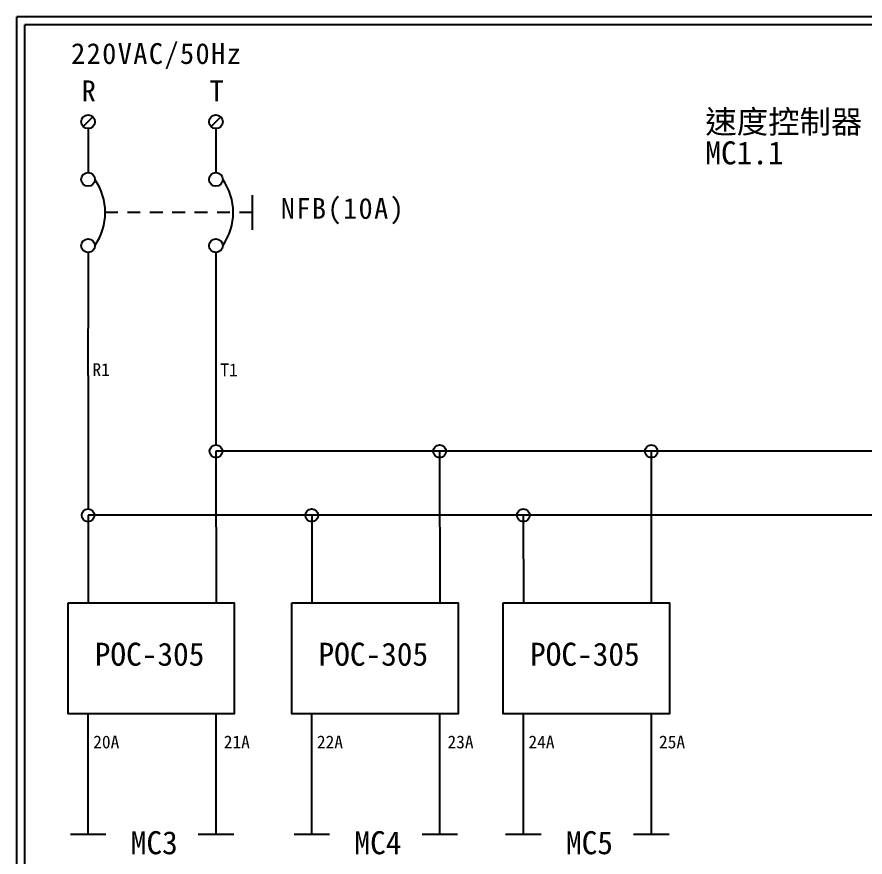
# Model space of a CAD drawing. Extents: x 10 to 297, y 3 to 207.
# Drawn here: x 10 to 142.6, y 75.7 to 207 of the extents above; entities that cross this region are included whole.
import ezdxf

# ---------------------------------------------------------------- set-up
doc = ezdxf.new("R2010")
doc.units = 0
doc.linetypes.add('HIDDEN9', pattern=[3.5, 2, -1.5])
doc.layers.get('0').update_dxf_attribs({"linetype": 'CONTINUOUS'})
doc.layers.add('圖框層', color=7, linetype='CONTINUOUS')
doc.layers.add('標尺寸層', color=3, linetype='CONTINUOUS')
doc.styles.add('STSL', font='kaiu.ttf')
doc.styles.add('標楷體', font='kaiu.ttf')

msp = doc.modelspace()

# ---------------------------------------------------------------- linework, layer by layer
for p, q in [((21.87, 191.35), (20.35, 189.84)), ((41.87, 191.35), (40.35, 189.84)), ((178.37, 139.12), (41.11, 139.13)), ((41.11, 139.12), (41.13, 115.47)), ((76.08, 139.12), (76.1, 115.47)), ((109.16, 139.12), (109.17, 115.47)), ((201.22, 129.12), (21.12, 129.12)), ((21.12, 129.12), (21.13, 115.47)), ((56.09, 129.12), (56.1, 115.47)), ((89.16, 129.12), (89.18, 115.47)), ((21.08, 98.09), (21.08, 79.33)), ((41.08, 98.09), (41.08, 79.33)), ((56.05, 98.09), (56.05, 79.33)), ((76.05, 98.09), (76.05, 79.33)), ((89.12, 98.09), (89.13, 79.33)), ((109.12, 98.09), (109.13, 79.33))]:
    msp.add_line(p, q)
at = {"color": 7, "linetype": 'HIDDEN9'}
msp.add_line((46.78, 176.42), (23.81, 176.42), dxfattribs=at)
for centre in [(21.11, 190.6), (41.11, 190.6), (21.11, 181.6), (41.11, 181.6), (21.11, 171.24), (41.11, 171.24)]:
    msp.add_circle(centre, 1.07)
at = {"color": 7}
for centre in [(14.75, 176.42), (34.75, 176.42)]:
    msp.add_arc(centre, 9.05, 325.1286, 34.8714, dxfattribs=at)
at = {"layer": '圖框層', "color": 7}
for p, q in [((297, 206.97), (10, 206.97)), ((10, 3), (10, 206.97)), ((295.75, 205.72), (11.25, 205.72)), ((11.25, 4.25), (11.25, 205.72))]:
    msp.add_line(p, q, dxfattribs=at)
at = {"layer": '標尺寸層', "color": 7}
for p, q in [((21.11, 189.53), (21.11, 182.67)), ((41.11, 189.53), (41.11, 182.67)), ((46.78, 179.15), (46.78, 173.69)), ((21.11, 170.17), (21.11, 170.11)), ((21.11, 170.11), (21.11, 158.3)), ((41.11, 170.17), (41.11, 170.11)), ((41.11, 170.11), (41.11, 158.23)), ((21.11, 150.96), (21.11, 158.3)), ((41.11, 158.23), (41.11, 150.95)), ((21.11, 150.96), (21.12, 130.12)), ((41.11, 150.95), (41.11, 140.12)), ((18.35, 79.33), (23.91, 79.33)), ((38.35, 79.33), (43.91, 79.33)), ((53.32, 79.33), (58.88, 79.33)), ((73.32, 79.33), (78.88, 79.33)), ((86.39, 79.33), (91.96, 79.33)), ((106.39, 79.33), (111.96, 79.33))]:
    msp.add_line(p, q, dxfattribs=at)
for points in [[(17.98, 115.47), (43.98, 115.47), (43.98, 98.09), (17.98, 98.09)], [(52.96, 115.47), (78.95, 115.47), (78.95, 98.09), (52.96, 98.09)], [(86.03, 115.47), (112.02, 115.47), (112.02, 98.09), (86.03, 98.09)]]:
    msp.add_lwpolyline(points, close=True, dxfattribs=at)
for centre in [(41.11, 139.12), (76.08, 139.12), (109.16, 139.12), (21.12, 129.12), (56.09, 129.12), (89.16, 129.12)]:
    msp.add_circle(centre, 1, dxfattribs=at)

# ---------------------------------------------------------------- texts
at = {"color": 0, "char_height": 3.25, "style": '標楷體'}
for s, insert, width, attachment_point in [('\\pt6.5;{\\T1.1;220VAC/50Hz}', (18.46, 202.88), 35.213, 1), ('\\pt6.5;{\\T1.1;R}', (20.11, 197.06), 2, 1), ('\\pt6.5;{\\T1.1;T}', (40.11, 197.06), 2, 1), ('\\pt6.5;{\\T1.1;NFB(10A)}', (60.97, 178.69), 24.6072, 2)]:
    msp.add_mtext(s, dxfattribs=dict(at, insert=insert, width=width, attachment_point=attachment_point))
at = {"layer": '圖框層', "color": 4, "style": 'STSL'}
for s, height, p in [('速度控制器', 3.6, (117.61, 188.8)), ('MC1.1', 3.6, (117.61, 183.94)), ('R1', 2, (21.8, 150.88)), ('T1', 2, (41.79, 150.84)), ('POC-305', 3.6, (22.16, 105.62)), ('POC-305', 3.6, (57.14, 105.62)), ('POC-305', 3.6, (90.21, 105.62)), ('20A', 2, (21.92, 92.71)), ('21A', 2, (42.33, 92.71)), ('22A', 2, (56.89, 92.71)), ('23A', 2, (77.3, 92.71)), ('24A', 2, (89.96, 92.71)), ('25A', 2, (110.37, 92.71)), ('MC3', 3.6, (27.79, 76.17)), ('MC4', 3.6, (62.76, 76.17)), ('MC5', 3.6, (95.83, 76.17))]:
    msp.add_text(s, height=height, dxfattribs=at).set_placement(p)

doc.saveas('drawing.dxf')
